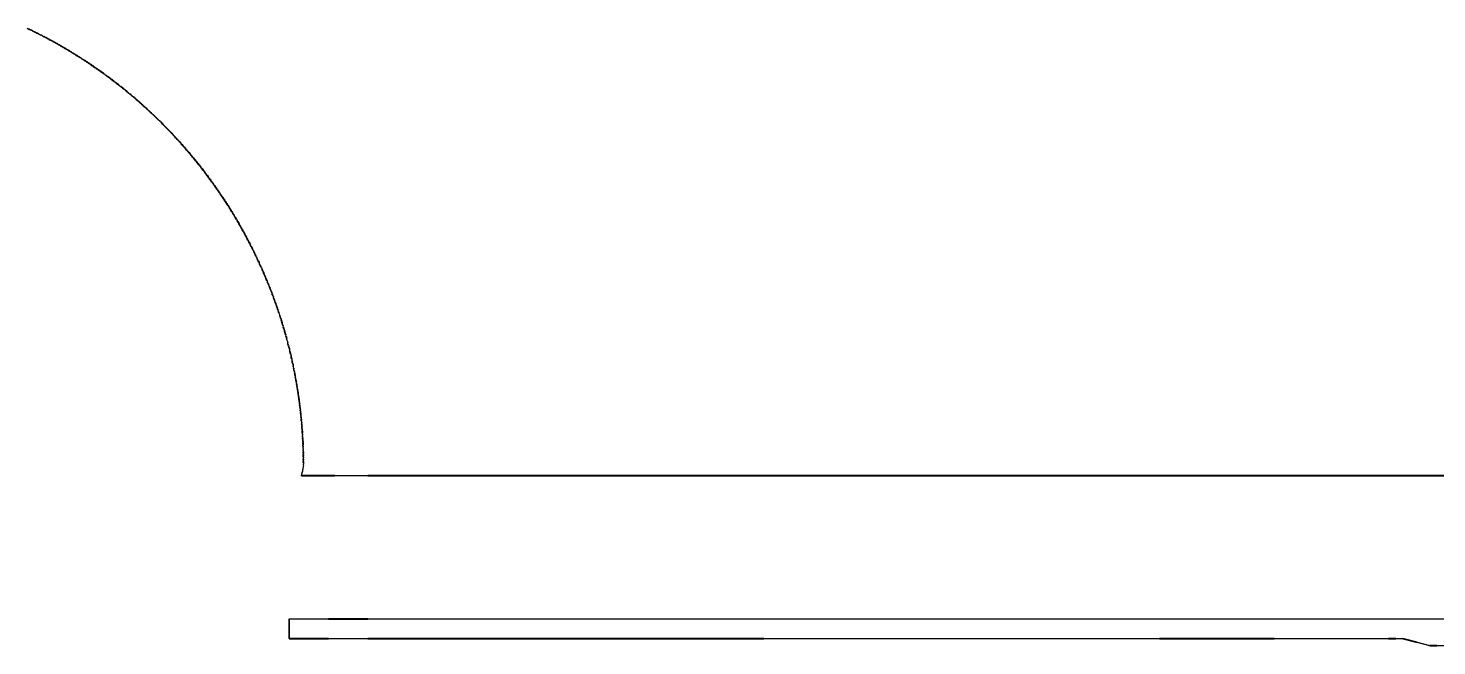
# Model space of a CAD drawing. Header units: metres. Extents: x 2 to 41.4, y 0.9 to 39.
# Drawn here: x 20.169 to 25.089, y 22.448 to 24.606 of the extents above; entities that cross this region are included whole.
import ezdxf

# ---------------------------------------------------------------- set-up
doc = ezdxf.new("R2010")
doc.units = ezdxf.units.M
doc.layers.add('BSA_MATERIAL_SECTION', color=7, linetype='Continuous')

msp = doc.modelspace()

# ---------------------------------------------------------------- linework, layer by layer
at = {"layer": 'BSA_MATERIAL_SECTION'}
for p, q in [((20.1654, 24.6059), (20.1691, 24.6041)), ((20.1687, 24.6034), (20.1724, 24.6016)), ((20.1728, 24.6023), (20.1691, 24.6041)), ((20.1728, 24.6023), (20.1765, 24.6006)), ((20.1724, 24.6016), (20.1761, 24.5998)), ((20.1798, 24.5981), (20.1761, 24.5998)), ((20.1802, 24.5988), (20.1765, 24.6006)), ((20.1835, 24.5963), (20.1798, 24.5981)), ((20.1839, 24.597), (20.1802, 24.5988)), ((20.1835, 24.5963), (20.1872, 24.5945)), ((20.1839, 24.597), (20.1875, 24.5952)), ((20.1909, 24.5926), (20.1872, 24.5945)), ((20.1875, 24.5952), (20.1912, 24.5933)), ((20.1909, 24.5926), (20.1946, 24.5908)), ((20.1949, 24.5915), (20.1912, 24.5933)), ((20.1982, 24.589), (20.1946, 24.5908)), ((20.1949, 24.5915), (20.1986, 24.5897)), ((20.1982, 24.589), (20.2019, 24.5871)), ((20.2022, 24.5878), (20.1986, 24.5897)), ((20.2055, 24.5853), (20.2019, 24.5871)), ((20.2059, 24.586), (20.2022, 24.5878)), ((20.2055, 24.5853), (20.2092, 24.5834)), ((20.2059, 24.586), (20.2096, 24.5841)), ((20.2092, 24.5834), (20.2129, 24.5815)), ((20.2096, 24.5841), (20.2132, 24.5823)), ((20.2165, 24.5797), (20.2129, 24.5815)), ((20.2169, 24.5804), (20.2132, 24.5823)), ((20.2202, 24.5778), (20.2165, 24.5797)), ((20.2205, 24.5785), (20.2169, 24.5804)), ((20.2202, 24.5778), (20.2238, 24.5759)), ((20.2205, 24.5785), (20.2242, 24.5766)), ((20.2274, 24.574), (20.2238, 24.5759)), ((20.2278, 24.5747), (20.2242, 24.5766)), ((20.2274, 24.574), (20.2311, 24.5721)), ((20.2278, 24.5747), (20.2314, 24.5728)), ((20.2347, 24.5701), (20.2311, 24.5721)), ((20.2351, 24.5709), (20.2314, 24.5728)), ((20.2347, 24.5701), (20.2383, 24.5682)), ((20.2351, 24.5709), (20.2387, 24.5689)), ((20.2419, 24.5663), (20.2383, 24.5682)), ((20.2423, 24.567), (20.2387, 24.5689)), ((20.2419, 24.5663), (20.2455, 24.5643)), ((20.2423, 24.567), (20.2459, 24.565)), ((20.2455, 24.5643), (20.2491, 24.5624)), ((20.2495, 24.5631), (20.2459, 24.565)), ((20.2527, 24.5604), (20.2491, 24.5624)), ((20.2495, 24.5631), (20.2531, 24.5611)), ((20.2563, 24.5584), (20.2527, 24.5604)), ((20.2567, 24.5591), (20.2531, 24.5611)), ((20.2563, 24.5584), (20.2599, 24.5565)), ((20.2567, 24.5591), (20.2603, 24.5572)), ((20.2635, 24.5545), (20.2599, 24.5565)), ((20.2639, 24.5552), (20.2603, 24.5572)), ((20.2635, 24.5545), (20.2671, 24.5525)), ((20.2639, 24.5552), (20.2675, 24.5532)), ((20.2711, 24.5511), (20.2675, 24.5532)), ((20.2707, 24.5504), (20.2671, 24.5525)), ((20.2707, 24.5504), (20.2742, 24.5484)), ((20.2711, 24.5511), (20.2746, 24.5491)), ((20.2742, 24.5484), (20.2778, 24.5464)), ((20.2782, 24.5471), (20.2746, 24.5491)), ((20.2814, 24.5444), (20.2778, 24.5464)), ((20.2782, 24.5471), (20.2818, 24.5451)), ((20.2814, 24.5444), (20.2849, 24.5423)), ((20.2853, 24.543), (20.2818, 24.5451)), ((20.2885, 24.5403), (20.2849, 24.5423)), ((20.2853, 24.543), (20.2889, 24.541)), ((20.2885, 24.5403), (20.292, 24.5382)), ((20.2924, 24.5389), (20.2889, 24.541)), ((20.2956, 24.5361), (20.292, 24.5382)), ((20.2924, 24.5389), (20.296, 24.5368)), ((20.2956, 24.5361), (20.2991, 24.5341)), ((20.2995, 24.5347), (20.296, 24.5368)), ((20.3026, 24.532), (20.2991, 24.5341)), ((20.2995, 24.5347), (20.3031, 24.5327)), ((20.3026, 24.532), (20.3062, 24.5299)), ((20.3066, 24.5306), (20.3031, 24.5327)), ((20.3097, 24.5278), (20.3062, 24.5299)), ((20.3066, 24.5306), (20.3101, 24.5285)), ((20.3097, 24.5278), (20.3132, 24.5257)), ((20.3136, 24.5263), (20.3101, 24.5285)), ((20.3167, 24.5235), (20.3132, 24.5257)), ((20.3136, 24.5263), (20.3171, 24.5242)), ((20.3202, 24.5214), (20.3167, 24.5235)), ((20.3206, 24.5221), (20.3171, 24.5242)), ((20.3202, 24.5214), (20.3237, 24.5193)), ((20.3206, 24.5221), (20.3242, 24.5199)), ((20.3237, 24.5193), (20.3272, 24.5171)), ((20.3276, 24.5178), (20.3242, 24.5199)), ((20.3307, 24.515), (20.3272, 24.5171)), ((20.3276, 24.5178), (20.3311, 24.5156)), ((20.3342, 24.5128), (20.3307, 24.515)), ((20.3346, 24.5135), (20.3311, 24.5156)), ((20.3342, 24.5128), (20.3377, 24.5106)), ((20.3346, 24.5135), (20.3381, 24.5113)), ((20.3377, 24.5106), (20.3412, 24.5084)), ((20.3416, 24.5091), (20.3381, 24.5113)), ((20.3446, 24.5063), (20.3412, 24.5084)), ((20.3416, 24.5091), (20.3451, 24.5069)), ((20.3446, 24.5063), (20.3481, 24.5041)), ((20.3485, 24.5047), (20.3451, 24.5069)), ((20.3516, 24.5019), (20.3481, 24.5041)), ((20.3485, 24.5047), (20.352, 24.5025)), ((20.355, 24.4996), (20.3516, 24.5019)), ((20.3554, 24.5003), (20.352, 24.5025)), ((20.355, 24.4996), (20.3585, 24.4974)), ((20.3554, 24.5003), (20.3589, 24.4981)), ((20.3585, 24.4974), (20.3619, 24.4952)), ((20.3623, 24.4958), (20.3589, 24.4981)), ((20.3653, 24.4929), (20.3619, 24.4952)), ((20.3623, 24.4958), (20.3658, 24.4936)), ((20.3653, 24.4929), (20.3688, 24.4907)), ((20.3692, 24.4914), (20.3658, 24.4936)), ((20.3722, 24.4884), (20.3688, 24.4907)), ((20.3692, 24.4914), (20.3726, 24.4891)), ((20.3722, 24.4884), (20.3756, 24.4862)), ((20.3761, 24.4868), (20.3726, 24.4891)), ((20.379, 24.4839), (20.3756, 24.4862)), ((20.3761, 24.4868), (20.3795, 24.4846)), ((20.379, 24.4839), (20.3824, 24.4816)), ((20.3829, 24.4823), (20.3795, 24.4846)), ((20.3859, 24.4793), (20.3824, 24.4816)), ((20.3829, 24.4823), (20.3863, 24.48)), ((20.3893, 24.477), (20.3859, 24.4793)), ((20.3897, 24.4777), (20.3863, 24.48)), ((20.3893, 24.477), (20.3926, 24.4747)), ((20.3897, 24.4777), (20.3931, 24.4754)), ((20.396, 24.4724), (20.3926, 24.4747)), ((20.3965, 24.4731), (20.3931, 24.4754)), ((20.396, 24.4724), (20.3994, 24.4701)), ((20.3965, 24.4731), (20.3999, 24.4707)), ((20.3994, 24.4701), (20.4028, 24.4677)), ((20.4032, 24.4684), (20.3999, 24.4707)), ((20.4062, 24.4654), (20.4028, 24.4677)), ((20.4032, 24.4684), (20.4066, 24.4661)), ((20.4062, 24.4654), (20.4095, 24.4631)), ((20.41, 24.4637), (20.4066, 24.4661)), ((20.4129, 24.4607), (20.4095, 24.4631)), ((20.41, 24.4637), (20.4134, 24.4614)), ((20.4129, 24.4607), (20.4162, 24.4583)), ((20.4167, 24.459), (20.4134, 24.4614)), ((20.4196, 24.456), (20.4162, 24.4583)), ((20.4167, 24.459), (20.4201, 24.4566)), ((20.4229, 24.4536), (20.4196, 24.456)), ((20.4234, 24.4542), (20.4201, 24.4566)), ((20.4229, 24.4536), (20.4263, 24.4512)), ((20.4234, 24.4542), (20.4267, 24.4519)), ((20.4296, 24.4488), (20.4263, 24.4512)), ((20.4301, 24.4495), (20.4267, 24.4519)), ((20.4296, 24.4488), (20.4329, 24.4464)), ((20.4301, 24.4495), (20.4334, 24.4471)), ((20.4362, 24.444), (20.4329, 24.4464)), ((20.4367, 24.4446), (20.4334, 24.4471)), ((20.4362, 24.444), (20.4396, 24.4416)), ((20.4367, 24.4446), (20.44, 24.4422)), ((20.4429, 24.4391), (20.4396, 24.4416)), ((20.4433, 24.4398), (20.44, 24.4422)), ((20.4429, 24.4391), (20.4462, 24.4367)), ((20.4433, 24.4398), (20.4466, 24.4373)), ((20.4462, 24.4367), (20.4495, 24.4343)), ((20.4499, 24.4349), (20.4466, 24.4373)), ((20.4528, 24.4318), (20.4495, 24.4343)), ((20.4499, 24.4349), (20.4532, 24.4324)), ((20.456, 24.4293), (20.4528, 24.4318)), ((20.4565, 24.43), (20.4532, 24.4324)), ((20.456, 24.4293), (20.4593, 24.4269)), ((20.4565, 24.43), (20.4598, 24.4275)), ((20.4626, 24.4244), (20.4593, 24.4269)), ((20.4631, 24.425), (20.4598, 24.4275)), ((20.4626, 24.4244), (20.4659, 24.4219)), ((20.4631, 24.425), (20.4663, 24.4226)), ((20.4691, 24.4194), (20.4659, 24.4219)), ((20.4696, 24.4201), (20.4663, 24.4226)), ((20.4691, 24.4194), (20.4724, 24.4169)), ((20.4696, 24.4201), (20.4729, 24.4176)), ((20.4724, 24.4169), (20.4756, 24.4144)), ((20.4761, 24.415), (20.4729, 24.4176)), ((20.4789, 24.4119), (20.4756, 24.4144)), ((20.4761, 24.415), (20.4793, 24.4125)), ((20.4789, 24.4119), (20.4821, 24.4094)), ((20.4826, 24.41), (20.4793, 24.4125)), ((20.4853, 24.4068), (20.4821, 24.4094)), ((20.4826, 24.41), (20.4858, 24.4075)), ((20.4853, 24.4068), (20.4885, 24.4043)), ((20.489, 24.4049), (20.4858, 24.4075)), ((20.4918, 24.4018), (20.4885, 24.4043)), ((20.489, 24.4049), (20.4923, 24.4024)), ((20.4918, 24.4018), (20.495, 24.3992)), ((20.4955, 24.3998), (20.4923, 24.4024)), ((20.4982, 24.3966), (20.495, 24.3992)), ((20.4955, 24.3998), (20.4987, 24.3973)), ((20.4982, 24.3966), (20.5014, 24.3941)), ((20.5019, 24.3947), (20.4987, 24.3973)), ((20.5046, 24.3915), (20.5014, 24.3941)), ((20.5019, 24.3947), (20.5051, 24.3921)), ((20.5077, 24.3889), (20.5046, 24.3915)), ((20.5082, 24.3895), (20.5051, 24.3921)), ((20.5077, 24.3889), (20.5109, 24.3863)), ((20.5082, 24.3895), (20.5114, 24.3869)), ((20.5109, 24.3863), (20.5141, 24.3837)), ((20.5146, 24.3843), (20.5114, 24.3869)), ((20.5173, 24.3811), (20.5141, 24.3837)), ((20.5146, 24.3843), (20.5178, 24.3817)), ((20.5173, 24.3811), (20.5204, 24.3785)), ((20.5209, 24.3791), (20.5178, 24.3817)), ((20.5236, 24.3758), (20.5204, 24.3785)), ((20.5209, 24.3791), (20.5241, 24.3765)), ((20.5236, 24.3758), (20.5267, 24.3732)), ((20.5272, 24.3738), (20.5241, 24.3765)), ((20.5299, 24.3706), (20.5267, 24.3732)), ((20.5272, 24.3738), (20.5304, 24.3712)), ((20.5299, 24.3706), (20.533, 24.3679)), ((20.5335, 24.3685), (20.5304, 24.3712)), ((20.5361, 24.3653), (20.533, 24.3679)), ((20.5335, 24.3685), (20.5366, 24.3659)), ((20.5361, 24.3653), (20.5392, 24.3626)), ((20.5398, 24.3632), (20.5366, 24.3659)), ((20.5424, 24.3599), (20.5392, 24.3626)), ((20.5398, 24.3632), (20.5429, 24.3605)), ((20.5424, 24.3599), (20.5455, 24.3573)), ((20.546, 24.3579), (20.5429, 24.3605)), ((20.5486, 24.3546), (20.5455, 24.3573)), ((20.546, 24.3579), (20.5491, 24.3552)), ((20.5486, 24.3546), (20.5517, 24.3519)), ((20.5522, 24.3525), (20.5491, 24.3552)), ((20.5548, 24.3492), (20.5517, 24.3519)), ((20.5522, 24.3525), (20.5553, 24.3498)), ((20.5548, 24.3492), (20.5578, 24.3465)), ((20.5553, 24.3498), (20.5584, 24.3471)), ((20.5609, 24.3438), (20.5578, 24.3465)), ((20.5614, 24.3444), (20.5584, 24.3471)), ((20.5609, 24.3438), (20.564, 24.341)), ((20.5645, 24.3416), (20.5614, 24.3444)), ((20.567, 24.3383), (20.564, 24.341)), ((20.5645, 24.3416), (20.5676, 24.3389)), ((20.567, 24.3383), (20.5701, 24.3356)), ((20.5706, 24.3362), (20.5676, 24.3389)), ((20.5732, 24.3328), (20.5701, 24.3356)), ((20.5706, 24.3362), (20.5737, 24.3334)), ((20.5732, 24.3328), (20.5762, 24.3301)), ((20.5767, 24.3306), (20.5737, 24.3334)), ((20.5792, 24.3273), (20.5762, 24.3301)), ((20.5767, 24.3306), (20.5798, 24.3279)), ((20.5792, 24.3273), (20.5823, 24.3245)), ((20.5798, 24.3279), (20.5828, 24.3251)), ((20.5853, 24.3218), (20.5823, 24.3245)), ((20.5858, 24.3223), (20.5828, 24.3251)), ((20.5853, 24.3218), (20.5883, 24.319)), ((20.5858, 24.3223), (20.5888, 24.3196)), ((20.5913, 24.3162), (20.5883, 24.319)), ((20.5918, 24.3168), (20.5888, 24.3196)), ((20.5913, 24.3162), (20.5943, 24.3134)), ((20.5948, 24.314), (20.5918, 24.3168)), ((20.5973, 24.3106), (20.5943, 24.3134)), ((20.5948, 24.314), (20.5978, 24.3112)), ((20.5973, 24.3106), (20.6003, 24.3078)), ((20.6008, 24.3083), (20.5978, 24.3112)), ((20.6033, 24.305), (20.6003, 24.3078)), ((20.6008, 24.3083), (20.6038, 24.3055)), ((20.6033, 24.305), (20.6062, 24.3021)), ((20.6038, 24.3055), (20.6068, 24.3027)), ((20.6092, 24.2993), (20.6062, 24.3021)), ((20.6098, 24.2999), (20.6068, 24.3027)), ((20.6092, 24.2993), (20.6122, 24.2964)), ((20.6127, 24.297), (20.6098, 24.2999)), ((20.6151, 24.2936), (20.6122, 24.2964)), ((20.6127, 24.297), (20.6157, 24.2942)), ((20.6151, 24.2936), (20.6181, 24.2907)), ((20.6186, 24.2913), (20.6157, 24.2942)), ((20.621, 24.2879), (20.6181, 24.2907)), ((20.6186, 24.2913), (20.6216, 24.2885)), ((20.621, 24.2879), (20.6239, 24.285)), ((20.6245, 24.2856), (20.6216, 24.2885)), ((20.6269, 24.2821), (20.6239, 24.285)), ((20.6245, 24.2856), (20.6274, 24.2827)), ((20.6269, 24.2821), (20.6298, 24.2793)), ((20.6304, 24.2798), (20.6274, 24.2827)), ((20.6327, 24.2764), (20.6298, 24.2793)), ((20.6304, 24.2798), (20.6333, 24.2769)), ((20.6327, 24.2764), (20.6356, 24.2735)), ((20.6362, 24.274), (20.6333, 24.2769)), ((20.6385, 24.2706), (20.6356, 24.2735)), ((20.6362, 24.274), (20.6391, 24.2711)), ((20.6385, 24.2706), (20.6414, 24.2676)), ((20.642, 24.2682), (20.6391, 24.2711)), ((20.6443, 24.2647), (20.6414, 24.2676)), ((20.642, 24.2682), (20.6449, 24.2653)), ((20.6443, 24.2647), (20.6472, 24.2618)), ((20.6477, 24.2624), (20.6449, 24.2653)), ((20.65, 24.2589), (20.6472, 24.2618)), ((20.6477, 24.2624), (20.6506, 24.2594)), ((20.65, 24.2589), (20.6529, 24.2559)), ((20.6506, 24.2594), (20.6535, 24.2565)), ((20.6557, 24.253), (20.6529, 24.2559)), ((20.6563, 24.2535), (20.6535, 24.2565)), ((20.6557, 24.253), (20.6586, 24.25)), ((20.6592, 24.2506), (20.6563, 24.2535)), ((20.6614, 24.2471), (20.6586, 24.25)), ((20.6592, 24.2506), (20.662, 24.2476)), ((20.6614, 24.2471), (20.6643, 24.2441)), ((20.6648, 24.2446), (20.662, 24.2476)), ((20.6671, 24.2411), (20.6643, 24.2441)), ((20.6648, 24.2446), (20.6677, 24.2417)), ((20.6671, 24.2411), (20.6699, 24.2381)), ((20.6705, 24.2387), (20.6677, 24.2417)), ((20.6727, 24.2352), (20.6699, 24.2381)), ((20.6705, 24.2387), (20.6733, 24.2357)), ((20.6727, 24.2352), (20.6755, 24.2322)), ((20.6761, 24.2327), (20.6733, 24.2357)), ((20.6783, 24.2292), (20.6755, 24.2322)), ((20.6761, 24.2327), (20.6789, 24.2297)), ((20.6783, 24.2292), (20.6811, 24.2261)), ((20.6789, 24.2297), (20.6817, 24.2267)), ((20.6839, 24.2231), (20.6811, 24.2261)), ((20.6845, 24.2237), (20.6817, 24.2267)), ((20.6839, 24.2231), (20.6867, 24.2201)), ((20.6873, 24.2206), (20.6845, 24.2237)), ((20.6894, 24.2171), (20.6867, 24.2201)), ((20.6873, 24.2206), (20.69, 24.2176)), ((20.6894, 24.2171), (20.6922, 24.214)), ((20.6928, 24.2146), (20.69, 24.2176)), ((20.695, 24.211), (20.6922, 24.214)), ((20.6928, 24.2146), (20.6956, 24.2115)), ((20.695, 24.211), (20.6977, 24.208)), ((20.6983, 24.2085), (20.6956, 24.2115)), ((20.6983, 24.2085), (20.701, 24.2054)), ((20.7004, 24.2049), (20.6977, 24.208)), ((20.7004, 24.2049), (20.7032, 24.2018)), ((20.7038, 24.2024), (20.701, 24.2054)), ((20.7059, 24.1988), (20.7032, 24.2018)), ((20.7038, 24.2024), (20.7065, 24.1993)), ((20.7059, 24.1988), (20.7086, 24.1957)), ((20.7065, 24.1993), (20.7092, 24.1962)), ((20.7113, 24.1926), (20.7086, 24.1957)), ((20.7119, 24.1931), (20.7092, 24.1962)), ((20.7113, 24.1926), (20.714, 24.1895)), ((20.7146, 24.19), (20.7119, 24.1931)), ((20.7167, 24.1864), (20.714, 24.1895)), ((20.7146, 24.19), (20.7173, 24.187)), ((20.7167, 24.1864), (20.7194, 24.1833)), ((20.72, 24.1838), (20.7173, 24.187)), ((20.7221, 24.1802), (20.7194, 24.1833)), ((20.72, 24.1838), (20.7227, 24.1807)), ((20.7221, 24.1802), (20.7247, 24.1771)), ((20.7254, 24.1776), (20.7227, 24.1807)), ((20.7274, 24.174), (20.7247, 24.1771)), ((20.7254, 24.1776), (20.728, 24.1745)), ((20.7274, 24.174), (20.7301, 24.1708)), ((20.7307, 24.1714), (20.728, 24.1745)), ((20.7327, 24.1677), (20.7301, 24.1708)), ((20.7307, 24.1714), (20.7333, 24.1682)), ((20.7327, 24.1677), (20.7354, 24.1646)), ((20.7333, 24.1682), (20.736, 24.1651)), ((20.738, 24.1614), (20.7354, 24.1646)), ((20.7386, 24.1619), (20.736, 24.1651)), ((20.738, 24.1614), (20.7406, 24.1583)), ((20.7386, 24.1619), (20.7412, 24.1588)), ((20.7432, 24.1551), (20.7406, 24.1583)), ((20.7439, 24.1556), (20.7412, 24.1588)), ((20.7432, 24.1551), (20.7458, 24.1519)), ((20.7465, 24.1525), (20.7439, 24.1556)), ((20.7484, 24.1488), (20.7458, 24.1519)), ((20.7465, 24.1525), (20.7491, 24.1493)), ((20.7484, 24.1488), (20.751, 24.1456)), ((20.7517, 24.1461), (20.7491, 24.1493)), ((20.7536, 24.1424), (20.751, 24.1456)), ((20.7517, 24.1461), (20.7543, 24.1429)), ((20.7536, 24.1424), (20.7562, 24.1392)), ((20.7568, 24.1397), (20.7543, 24.1429)), ((20.7588, 24.136), (20.7562, 24.1392)), ((20.7568, 24.1397), (20.7594, 24.1365)), ((20.7588, 24.136), (20.7613, 24.1328)), ((20.762, 24.1333), (20.7594, 24.1365)), ((20.7639, 24.1296), (20.7613, 24.1328)), ((20.762, 24.1333), (20.7645, 24.1301)), ((20.7639, 24.1296), (20.7664, 24.1264)), ((20.7671, 24.1269), (20.7645, 24.1301)), ((20.769, 24.1232), (20.7664, 24.1264)), ((20.7671, 24.1269), (20.7696, 24.1237)), ((20.769, 24.1232), (20.7715, 24.1199)), ((20.7696, 24.1237), (20.7721, 24.1204)), ((20.774, 24.1167), (20.7715, 24.1199)), ((20.7747, 24.1172), (20.7721, 24.1204)), ((20.774, 24.1167), (20.7766, 24.1135)), ((20.7772, 24.114), (20.7747, 24.1172)), ((20.7791, 24.1102), (20.7766, 24.1135)), ((20.7772, 24.114), (20.7797, 24.1107)), ((20.7791, 24.1102), (20.7816, 24.107)), ((20.7822, 24.1074), (20.7797, 24.1107)), ((20.7841, 24.1037), (20.7816, 24.107)), ((20.7822, 24.1074), (20.7847, 24.1042)), ((20.7841, 24.1037), (20.7865, 24.1004)), ((20.7872, 24.1009), (20.7847, 24.1042)), ((20.789, 24.0972), (20.7865, 24.1004)), ((20.7872, 24.1009), (20.7897, 24.0977)), ((20.789, 24.0972), (20.7915, 24.0939)), ((20.7921, 24.0944), (20.7897, 24.0977)), ((20.794, 24.0906), (20.7915, 24.0939)), ((20.7921, 24.0944), (20.7946, 24.0911)), ((20.794, 24.0906), (20.7964, 24.0873)), ((20.7946, 24.0911), (20.797, 24.0878)), ((20.7988, 24.084), (20.7964, 24.0873)), ((20.7995, 24.0845), (20.797, 24.0878)), ((20.7988, 24.084), (20.8013, 24.0807)), ((20.8019, 24.0812), (20.7995, 24.0845)), ((20.8037, 24.0774), (20.8013, 24.0807)), ((20.8019, 24.0812), (20.8044, 24.0779)), ((20.8037, 24.0774), (20.8061, 24.0741)), ((20.8044, 24.0779), (20.8068, 24.0746)), ((20.8085, 24.0708), (20.8061, 24.0741)), ((20.8092, 24.0713), (20.8068, 24.0746)), ((20.8085, 24.0708), (20.8109, 24.0675)), ((20.8116, 24.0679), (20.8092, 24.0713)), ((20.8133, 24.0641), (20.8109, 24.0675)), ((20.8116, 24.0679), (20.814, 24.0646)), ((20.8133, 24.0641), (20.8157, 24.0608)), ((20.814, 24.0646), (20.8164, 24.0613)), ((20.8181, 24.0574), (20.8157, 24.0608)), ((20.8188, 24.0579), (20.8164, 24.0613)), ((20.8181, 24.0574), (20.8205, 24.0541)), ((20.8211, 24.0546), (20.8188, 24.0579)), ((20.8229, 24.0507), (20.8205, 24.0541)), ((20.8211, 24.0546), (20.8235, 24.0512)), ((20.8229, 24.0507), (20.8252, 24.0474)), ((20.8259, 24.0478), (20.8235, 24.0512)), ((20.8276, 24.044), (20.8252, 24.0474)), ((20.8259, 24.0478), (20.8282, 24.0445)), ((20.8276, 24.044), (20.8299, 24.0406)), ((20.8306, 24.0411), (20.8282, 24.0445)), ((20.8322, 24.0373), (20.8299, 24.0406)), ((20.8306, 24.0411), (20.8329, 24.0377)), ((20.8322, 24.0373), (20.8345, 24.0339)), ((20.8352, 24.0343), (20.8329, 24.0377)), ((20.8369, 24.0305), (20.8345, 24.0339)), ((20.8352, 24.0343), (20.8375, 24.031)), ((20.8369, 24.0305), (20.8392, 24.0271)), ((20.8375, 24.031), (20.8398, 24.0276)), ((20.8415, 24.0237), (20.8392, 24.0271)), ((20.8421, 24.0242), (20.8398, 24.0276)), ((20.8415, 24.0237), (20.8438, 24.0203)), ((20.8444, 24.0207), (20.8421, 24.0242)), ((20.846, 24.0169), (20.8438, 24.0203)), ((20.8444, 24.0207), (20.8467, 24.0173)), ((20.846, 24.0169), (20.8483, 24.0135)), ((20.849, 24.0139), (20.8467, 24.0173)), ((20.8506, 24.0101), (20.8483, 24.0135)), ((20.849, 24.0139), (20.8512, 24.0105)), ((20.8506, 24.0101), (20.8528, 24.0066)), ((20.8535, 24.0071), (20.8512, 24.0105)), ((20.8551, 24.0032), (20.8528, 24.0066)), ((20.8535, 24.0071), (20.8558, 24.0036)), ((20.8573, 23.9998), (20.8551, 24.0032)), ((20.858, 24.0002), (20.8558, 24.0036)), ((20.8573, 23.9998), (20.8596, 23.9963)), ((20.858, 24.0002), (20.8602, 23.9968)), ((20.8596, 23.9963), (20.8618, 23.9929)), ((20.8625, 23.9933), (20.8602, 23.9968)), ((20.864, 23.9894), (20.8618, 23.9929)), ((20.8625, 23.9933), (20.8647, 23.9898)), ((20.8662, 23.986), (20.864, 23.9894)), ((20.8669, 23.9864), (20.8647, 23.9898)), ((20.8662, 23.986), (20.8684, 23.9825)), ((20.8669, 23.9864), (20.8691, 23.9829)), ((20.8684, 23.9825), (20.8706, 23.979)), ((20.8713, 23.9794), (20.8691, 23.9829)), ((20.8728, 23.9755), (20.8706, 23.979)), ((20.8713, 23.9794), (20.8735, 23.976)), ((20.8728, 23.9755), (20.8749, 23.9721)), ((20.8756, 23.9725), (20.8735, 23.976)), ((20.8771, 23.9686), (20.8749, 23.9721)), ((20.8756, 23.9725), (20.8778, 23.969)), ((20.8793, 23.9651), (20.8771, 23.9686)), ((20.8799, 23.9655), (20.8778, 23.969)), ((20.8793, 23.9651), (20.8814, 23.9616)), ((20.8799, 23.9655), (20.8821, 23.962)), ((20.8814, 23.9616), (20.8835, 23.9581)), ((20.8842, 23.9585), (20.8821, 23.962)), ((20.8857, 23.9546), (20.8835, 23.9581)), ((20.8842, 23.9585), (20.8864, 23.955)), ((20.8857, 23.9546), (20.8878, 23.9511)), ((20.8864, 23.955), (20.8885, 23.9515)), ((20.8899, 23.9476), (20.8878, 23.9511)), ((20.8906, 23.948), (20.8885, 23.9515)), ((20.8899, 23.9476), (20.892, 23.944)), ((20.8927, 23.9444), (20.8906, 23.948)), ((20.8941, 23.9405), (20.892, 23.944)), ((20.8927, 23.9444), (20.8948, 23.9409)), ((20.8962, 23.937), (20.8941, 23.9405)), ((20.8969, 23.9374), (20.8948, 23.9409)), ((20.8962, 23.937), (20.8983, 23.9334)), ((20.8969, 23.9374), (20.899, 23.9338)), ((20.9004, 23.9299), (20.8983, 23.9334)), ((20.901, 23.9303), (20.899, 23.9338)), ((20.9004, 23.9299), (20.9024, 23.9263)), ((20.901, 23.9303), (20.9031, 23.9267)), ((20.9024, 23.9263), (20.9045, 23.9228)), ((20.9031, 23.9267), (20.9052, 23.9232)), ((20.9065, 23.9192), (20.9045, 23.9228)), ((20.9072, 23.9196), (20.9052, 23.9232)), ((20.9085, 23.9157), (20.9065, 23.9192)), ((20.9092, 23.9161), (20.9072, 23.9196)), ((20.9085, 23.9157), (20.9106, 23.9121)), ((20.9092, 23.9161), (20.9113, 23.9125)), ((20.9106, 23.9121), (20.9126, 23.9085)), ((20.9133, 23.9089), (20.9113, 23.9125)), ((20.9146, 23.9049), (20.9126, 23.9085)), ((20.9133, 23.9089), (20.9153, 23.9053)), ((20.9146, 23.9049), (20.9166, 23.9014)), ((20.9173, 23.9018), (20.9153, 23.9053)), ((20.9186, 23.8978), (20.9166, 23.9014)), ((20.9173, 23.9018), (20.9193, 23.8982)), ((20.9206, 23.8942), (20.9186, 23.8978)), ((20.9213, 23.8946), (20.9193, 23.8982)), ((20.9206, 23.8942), (20.9226, 23.8906)), ((20.9213, 23.8946), (20.9233, 23.891)), ((20.9226, 23.8906), (20.9245, 23.887)), ((20.9233, 23.891), (20.9252, 23.8874)), ((20.9265, 23.8834), (20.9245, 23.887)), ((20.9272, 23.8838), (20.9252, 23.8874)), ((20.9284, 23.8798), (20.9265, 23.8834)), ((20.9291, 23.8801), (20.9272, 23.8838)), ((20.9284, 23.8798), (20.9304, 23.8762)), ((20.9291, 23.8801), (20.9311, 23.8765)), ((20.9304, 23.8762), (20.9323, 23.8725)), ((20.933, 23.8729), (20.9311, 23.8765)), ((20.9342, 23.8689), (20.9323, 23.8725)), ((20.933, 23.8729), (20.9349, 23.8693)), ((20.9361, 23.8653), (20.9342, 23.8689)), ((20.9368, 23.8657), (20.9349, 23.8693)), ((20.9361, 23.8653), (20.938, 23.8616)), ((20.9368, 23.8657), (20.9387, 23.862)), ((20.938, 23.8616), (20.9399, 23.858)), ((20.9406, 23.8584), (20.9387, 23.862)), ((20.9418, 23.8544), (20.9399, 23.858)), ((20.9406, 23.8584), (20.9425, 23.8547)), ((20.9418, 23.8544), (20.9437, 23.8507)), ((20.9425, 23.8547), (20.9444, 23.8511)), ((20.9456, 23.8471), (20.9437, 23.8507)), ((20.9463, 23.8474), (20.9444, 23.8511)), ((20.9474, 23.8434), (20.9456, 23.8471)), ((20.9481, 23.8438), (20.9463, 23.8474)), ((20.9474, 23.8434), (20.9493, 23.8397)), ((20.9481, 23.8438), (20.95, 23.8401)), ((20.9493, 23.8397), (20.9511, 23.8361)), ((20.95, 23.8401), (20.9518, 23.8364)), ((20.953, 23.8324), (20.9511, 23.8361)), ((20.9537, 23.8328), (20.9518, 23.8364)), ((20.9548, 23.8287), (20.953, 23.8324)), ((20.9555, 23.8291), (20.9537, 23.8328)), ((20.9548, 23.8287), (20.9566, 23.8251)), ((20.9555, 23.8291), (20.9573, 23.8254)), ((20.9584, 23.8214), (20.9566, 23.8251)), ((20.9591, 23.8217), (20.9573, 23.8254)), ((20.9584, 23.8214), (20.9602, 23.8177)), ((20.9591, 23.8217), (20.9609, 23.818)), ((20.9602, 23.8177), (20.962, 23.814)), ((20.9627, 23.8143), (20.9609, 23.818)), ((20.9638, 23.8103), (20.962, 23.814)), ((20.9627, 23.8143), (20.9645, 23.8106)), ((20.9655, 23.8066), (20.9638, 23.8103)), ((20.9663, 23.8069), (20.9645, 23.8106)), ((20.9655, 23.8066), (20.9673, 23.8029)), ((20.9663, 23.8069), (20.968, 23.8032)), ((20.9673, 23.8029), (20.969, 23.7992)), ((20.968, 23.8032), (20.9698, 23.7995)), ((20.9708, 23.7955), (20.969, 23.7992)), ((20.9715, 23.7958), (20.9698, 23.7995)), ((20.9708, 23.7955), (20.9725, 23.7917)), ((20.9733, 23.7921), (20.9715, 23.7958)), ((20.9743, 23.788), (20.9725, 23.7917)), ((20.9733, 23.7921), (20.975, 23.7884)), ((20.9743, 23.788), (20.976, 23.7843)), ((20.975, 23.7884), (20.9767, 23.7846)), ((20.9777, 23.7806), (20.976, 23.7843)), ((20.9784, 23.7809), (20.9767, 23.7846)), ((20.9777, 23.7806), (20.9794, 23.7768)), ((20.9801, 23.7771), (20.9784, 23.7809)), ((20.9811, 23.7731), (20.9794, 23.7768)), ((20.9801, 23.7771), (20.9818, 23.7734)), ((20.9827, 23.7693), (20.9811, 23.7731)), ((20.9835, 23.7697), (20.9818, 23.7734)), ((20.9827, 23.7693), (20.9844, 23.7656)), ((20.9835, 23.7697), (20.9852, 23.7659)), ((20.9844, 23.7656), (20.9861, 23.7618)), ((20.9852, 23.7659), (20.9868, 23.7622)), ((20.9877, 23.7581), (20.9861, 23.7618)), ((20.9885, 23.7584), (20.9868, 23.7622)), ((20.9877, 23.7581), (20.9894, 23.7543)), ((20.9901, 23.7546), (20.9885, 23.7584)), ((20.991, 23.7506), (20.9894, 23.7543)), ((20.9901, 23.7546), (20.9917, 23.7509)), ((20.9926, 23.7468), (20.991, 23.7506)), ((20.9917, 23.7509), (20.9934, 23.7471)), ((20.9926, 23.7468), (20.9943, 23.743)), ((20.995, 23.7433), (20.9934, 23.7471)), ((20.9943, 23.743), (20.9959, 23.7392)), ((20.9966, 23.7396), (20.995, 23.7433)), ((20.9975, 23.7355), (20.9959, 23.7392)), ((20.9966, 23.7396), (20.9982, 23.7358)), ((20.9975, 23.7355), (20.999, 23.7317)), ((20.9998, 23.732), (20.9982, 23.7358)), ((21.0006, 23.7279), (20.999, 23.7317)), ((20.9998, 23.732), (21.0014, 23.7282)), ((21.0022, 23.7241), (21.0006, 23.7279)), ((21.0029, 23.7244), (21.0014, 23.7282)), ((21.0022, 23.7241), (21.0038, 23.7203)), ((21.0029, 23.7244), (21.0045, 23.7206)), ((21.0053, 23.7165), (21.0038, 23.7203)), ((21.006, 23.7168), (21.0045, 23.7206)), ((21.0053, 23.7165), (21.0069, 23.7127)), ((21.006, 23.7168), (21.0076, 23.713)), ((21.0084, 23.7089), (21.0069, 23.7127)), ((21.0076, 23.713), (21.0091, 23.7092)), ((21.0084, 23.7089), (21.0099, 23.7051)), ((21.0107, 23.7054), (21.0091, 23.7092)), ((21.0099, 23.7051), (21.0114, 23.7013)), ((21.0122, 23.7016), (21.0107, 23.7054)), ((21.0129, 23.6975), (21.0114, 23.7013)), ((21.0122, 23.7016), (21.0137, 23.6978)), ((21.0129, 23.6975), (21.0144, 23.6936)), ((21.0152, 23.6939), (21.0137, 23.6978)), ((21.0159, 23.6898), (21.0144, 23.6936)), ((21.0152, 23.6939), (21.0167, 23.6901)), ((21.0174, 23.686), (21.0159, 23.6898)), ((21.0181, 23.6863), (21.0167, 23.6901)), ((21.0174, 23.686), (21.0189, 23.6822)), ((21.0181, 23.6863), (21.0196, 23.6824)), ((21.0189, 23.6822), (21.0203, 23.6783)), ((21.0211, 23.6786), (21.0196, 23.6824)), ((21.0218, 23.6745), (21.0203, 23.6783)), ((21.0211, 23.6786), (21.0225, 23.6748)), ((21.0232, 23.6706), (21.0218, 23.6745)), ((21.024, 23.6709), (21.0225, 23.6748)), ((21.0232, 23.6706), (21.0246, 23.6668)), ((21.024, 23.6709), (21.0254, 23.6671)), ((21.0268, 23.6632), (21.0254, 23.6671)), ((21.0246, 23.6668), (21.0261, 23.6629)), ((21.0275, 23.6591), (21.0261, 23.6629)), ((21.0268, 23.6632), (21.0282, 23.6594)), ((21.0275, 23.6591), (21.0289, 23.6552)), ((21.0282, 23.6594), (21.0296, 23.6555)), ((21.0303, 23.6514), (21.0289, 23.6552)), ((21.031, 23.6517), (21.0296, 23.6555)), ((21.0303, 23.6514), (21.0317, 23.6475)), ((21.0324, 23.6478), (21.031, 23.6517)), ((21.033, 23.6437), (21.0317, 23.6475)), ((21.0324, 23.6478), (21.0338, 23.6439)), ((21.0344, 23.6398), (21.033, 23.6437)), ((21.0338, 23.6439), (21.0351, 23.64)), ((21.0344, 23.6398), (21.0358, 23.6359)), ((21.0365, 23.6362), (21.0351, 23.64)), ((21.0358, 23.6359), (21.0371, 23.632)), ((21.0378, 23.6323), (21.0365, 23.6362)), ((21.0384, 23.6282), (21.0371, 23.632)), ((21.0378, 23.6323), (21.0392, 23.6284)), ((21.0384, 23.6282), (21.0398, 23.6243)), ((21.0405, 23.6245), (21.0392, 23.6284)), ((21.0411, 23.6204), (21.0398, 23.6243)), ((21.0405, 23.6245), (21.0418, 23.6206)), ((21.0411, 23.6204), (21.0424, 23.6165)), ((21.0431, 23.6167), (21.0418, 23.6206)), ((21.0437, 23.6126), (21.0424, 23.6165)), ((21.0431, 23.6167), (21.0444, 23.6129)), ((21.045, 23.6087), (21.0437, 23.6126)), ((21.0457, 23.609), (21.0444, 23.6129)), ((21.045, 23.6087), (21.0463, 23.6048)), ((21.0457, 23.609), (21.047, 23.6051)), ((21.0463, 23.6048), (21.0475, 23.6009)), ((21.047, 23.6051), (21.0483, 23.6012)), ((21.0488, 23.597), (21.0475, 23.6009)), ((21.0496, 23.5972), (21.0483, 23.6012)), ((21.05, 23.5931), (21.0488, 23.597)), ((21.0508, 23.5933), (21.0496, 23.5972)), ((21.05, 23.5931), (21.0513, 23.5892)), ((21.0508, 23.5933), (21.052, 23.5894)), ((21.0513, 23.5892), (21.0525, 23.5853)), ((21.0533, 23.5855), (21.052, 23.5894)), ((21.0537, 23.5814), (21.0525, 23.5853)), ((21.0533, 23.5855), (21.0545, 23.5816)), ((21.0537, 23.5814), (21.0549, 23.5774)), ((21.0545, 23.5816), (21.0557, 23.5777)), ((21.0562, 23.5735), (21.0549, 23.5774)), ((21.0569, 23.5737), (21.0557, 23.5777)), ((21.0573, 23.5696), (21.0562, 23.5735)), ((21.0581, 23.5698), (21.0569, 23.5737)), ((21.0573, 23.5696), (21.0585, 23.5657)), ((21.0581, 23.5698), (21.0593, 23.5659)), ((21.0585, 23.5657), (21.0597, 23.5617)), ((21.0605, 23.562), (21.0593, 23.5659)), ((21.0609, 23.5578), (21.0597, 23.5617)), ((21.0605, 23.562), (21.0616, 23.558)), ((21.062, 23.5539), (21.0609, 23.5578)), ((21.0628, 23.5541), (21.0616, 23.558)), ((21.062, 23.5539), (21.0632, 23.5499)), ((21.0628, 23.5541), (21.064, 23.5501)), ((21.0632, 23.5499), (21.0643, 23.546)), ((21.0651, 23.5462), (21.064, 23.5501)), ((21.0654, 23.542), (21.0643, 23.546)), ((21.0651, 23.5462), (21.0662, 23.5422)), ((21.0654, 23.542), (21.0666, 23.5381)), ((21.0673, 23.5383), (21.0662, 23.5422)), ((21.0677, 23.5341), (21.0666, 23.5381)), ((21.0673, 23.5383), (21.0684, 23.5343)), ((21.0677, 23.5341), (21.0688, 23.5302)), ((21.0695, 23.5304), (21.0684, 23.5343)), ((21.0699, 23.5262), (21.0688, 23.5302)), ((21.0695, 23.5304), (21.0706, 23.5264)), ((21.0699, 23.5262), (21.0709, 23.5223)), ((21.0706, 23.5264), (21.0717, 23.5225)), ((21.072, 23.5183), (21.0709, 23.5223)), ((21.0728, 23.5185), (21.0717, 23.5225)), ((21.0731, 23.5143), (21.072, 23.5183)), ((21.0738, 23.5145), (21.0728, 23.5185)), ((21.0731, 23.5143), (21.0741, 23.5104)), ((21.0738, 23.5145), (21.0749, 23.5106)), ((21.0741, 23.5104), (21.0752, 23.5064)), ((21.0749, 23.5106), (21.0759, 23.5066)), ((21.0762, 23.5024), (21.0752, 23.5064)), ((21.077, 23.5026), (21.0759, 23.5066)), ((21.0772, 23.4985), (21.0762, 23.5024)), ((21.078, 23.4987), (21.077, 23.5026)), ((21.0772, 23.4985), (21.0782, 23.4945)), ((21.078, 23.4987), (21.079, 23.4947)), ((21.0792, 23.4905), (21.0782, 23.4945)), ((21.08, 23.4907), (21.079, 23.4947)), ((21.0792, 23.4905), (21.0802, 23.4865)), ((21.08, 23.4907), (21.081, 23.4867)), ((21.0802, 23.4865), (21.0812, 23.4825)), ((21.081, 23.4867), (21.082, 23.4827)), ((21.0822, 23.4785), (21.0812, 23.4825)), ((21.083, 23.4787), (21.082, 23.4827)), ((21.0831, 23.4746), (21.0822, 23.4785)), ((21.0839, 23.4747), (21.083, 23.4787)), ((21.0831, 23.4746), (21.0841, 23.4706)), ((21.0839, 23.4747), (21.0849, 23.4708)), ((21.085, 23.4666), (21.0841, 23.4706)), ((21.0858, 23.4668), (21.0849, 23.4708)), ((21.085, 23.4666), (21.086, 23.4626)), ((21.0858, 23.4668), (21.0868, 23.4628)), ((21.086, 23.4626), (21.0869, 23.4586)), ((21.0877, 23.4588), (21.0868, 23.4628)), ((21.0878, 23.4546), (21.0869, 23.4586)), ((21.0877, 23.4588), (21.0886, 23.4548)), ((21.0887, 23.4506), (21.0878, 23.4546)), ((21.0886, 23.4548), (21.0895, 23.4508)), ((21.0887, 23.4506), (21.0896, 23.4466)), ((21.0904, 23.4468), (21.0895, 23.4508)), ((21.0896, 23.4466), (21.0905, 23.4426)), ((21.0913, 23.4427), (21.0904, 23.4468)), ((21.0914, 23.4386), (21.0905, 23.4426)), ((21.0913, 23.4427), (21.0922, 23.4387)), ((21.0922, 23.4345), (21.0914, 23.4386)), ((21.093, 23.4347), (21.0922, 23.4387)), ((21.0922, 23.4345), (21.0931, 23.4305)), ((21.093, 23.4347), (21.0939, 23.4307)), ((21.0931, 23.4305), (21.0939, 23.4265)), ((21.0939, 23.4307), (21.0947, 23.4267)), ((21.0948, 23.4225), (21.0939, 23.4265)), ((21.0956, 23.4227), (21.0947, 23.4267)), ((21.0948, 23.4225), (21.0956, 23.4185)), ((21.0964, 23.4186), (21.0956, 23.4227)), ((21.0964, 23.4145), (21.0956, 23.4185)), ((21.0964, 23.4186), (21.0972, 23.4146)), ((21.0972, 23.4104), (21.0964, 23.4145)), ((21.098, 23.4106), (21.0972, 23.4146)), ((21.0972, 23.4104), (21.098, 23.4064)), ((21.098, 23.4106), (21.0988, 23.4066)), ((21.098, 23.4064), (21.0988, 23.4024)), ((21.0996, 23.4025), (21.0988, 23.4066)), ((21.0996, 23.3984), (21.0988, 23.4024)), ((21.0996, 23.4025), (21.1004, 23.3985)), ((21.1004, 23.3943), (21.0996, 23.3984)), ((21.1012, 23.3945), (21.1004, 23.3985)), ((21.1004, 23.3943), (21.1011, 23.3903)), ((21.1011, 23.3903), (21.1019, 23.3863)), ((21.1012, 23.3945), (21.1019, 23.3904)), ((21.1019, 23.3904), (21.1027, 23.3864)), ((21.1026, 23.3822), (21.1019, 23.3863)), ((21.1026, 23.3822), (21.1033, 23.3782)), ((21.1034, 23.3824), (21.1027, 23.3864)), ((21.1041, 23.3742), (21.1033, 23.3782)), ((21.1041, 23.3783), (21.1034, 23.3824)), ((21.1041, 23.3783), (21.1049, 23.3743)), ((21.1041, 23.3742), (21.1048, 23.3701)), ((21.1049, 23.3743), (21.1056, 23.3702)), ((21.1055, 23.3661), (21.1048, 23.3701)), ((21.1055, 23.3661), (21.1062, 23.362)), ((21.1063, 23.3662), (21.1056, 23.3702)), ((21.1069, 23.358), (21.1062, 23.362)), ((21.107, 23.3622), (21.1063, 23.3662)), ((21.1069, 23.358), (21.1075, 23.3539)), ((21.107, 23.3622), (21.1076, 23.3581)), ((21.1082, 23.3499), (21.1075, 23.3539)), ((21.1076, 23.3581), (21.1083, 23.3541)), ((21.1082, 23.3499), (21.1088, 23.3458)), ((21.109, 23.35), (21.1083, 23.3541)), ((21.1095, 23.3418), (21.1088, 23.3458)), ((21.1096, 23.346), (21.109, 23.35)), ((21.1095, 23.3418), (21.1101, 23.3377)), ((21.1096, 23.346), (21.1103, 23.3419)), ((21.1107, 23.3337), (21.1101, 23.3377)), ((21.1109, 23.3378), (21.1103, 23.3419)), ((21.1107, 23.3337), (21.1113, 23.3296)), ((21.1109, 23.3378), (21.1115, 23.3338)), ((21.1119, 23.3255), (21.1113, 23.3296)), ((21.1115, 23.3338), (21.1121, 23.3297)), ((21.1119, 23.3255), (21.1125, 23.3215)), ((21.1127, 23.3257), (21.1121, 23.3297)), ((21.1133, 23.3216), (21.1127, 23.3257)), ((21.1131, 23.3174), (21.1125, 23.3215)), ((21.1131, 23.3174), (21.1137, 23.3134)), ((21.1133, 23.3216), (21.1139, 23.3175)), ((21.1142, 23.3093), (21.1137, 23.3134)), ((21.1145, 23.3135), (21.1139, 23.3175)), ((21.1142, 23.3093), (21.1148, 23.3052)), ((21.1145, 23.3135), (21.115, 23.3094)), ((21.1153, 23.3012), (21.1148, 23.3052)), ((21.115, 23.3094), (21.1156, 23.3053)), ((21.1153, 23.3012), (21.1159, 23.2971)), ((21.1161, 23.3013), (21.1156, 23.3053)), ((21.1164, 23.293), (21.1159, 23.2971)), ((21.1167, 23.2972), (21.1161, 23.3013)), ((21.1164, 23.293), (21.1169, 23.289)), ((21.1167, 23.2972), (21.1172, 23.2931)), ((21.1174, 23.2849), (21.1169, 23.289)), ((21.1177, 23.2891), (21.1172, 23.2931)), ((21.1174, 23.2849), (21.1179, 23.2808)), ((21.1177, 23.2891), (21.1182, 23.285)), ((21.1184, 23.2767), (21.1179, 23.2808)), ((21.1187, 23.2809), (21.1182, 23.285)), ((21.1184, 23.2767), (21.1189, 23.2727)), ((21.1187, 23.2809), (21.1192, 23.2768)), ((21.1192, 23.2768), (21.1196, 23.2727)), ((21.1193, 23.2686), (21.1189, 23.2727)), ((21.1193, 23.2686), (21.1198, 23.2645)), ((21.1201, 23.2687), (21.1196, 23.2727)), ((21.1202, 23.2604), (21.1198, 23.2645)), ((21.1201, 23.2687), (21.1206, 23.2646)), ((21.1202, 23.2604), (21.1206, 23.2563)), ((21.121, 23.2605), (21.1206, 23.2646)), ((21.1211, 23.2523), (21.1206, 23.2563)), ((21.121, 23.2605), (21.1214, 23.2564)), ((21.1211, 23.2523), (21.1215, 23.2482)), ((21.1219, 23.2523), (21.1214, 23.2564)), ((21.1219, 23.2441), (21.1215, 23.2482)), ((21.1223, 23.2483), (21.1219, 23.2523)), ((21.1219, 23.2441), (21.1223, 23.24)), ((21.1223, 23.2483), (21.1227, 23.2442)), ((21.1227, 23.2359), (21.1223, 23.24)), ((21.1231, 23.2401), (21.1227, 23.2442)), ((21.123, 23.2318), (21.1227, 23.2359)), ((21.123, 23.2318), (21.1234, 23.2278)), ((21.1231, 23.2401), (21.1235, 23.236)), ((21.1234, 23.2278), (21.1238, 23.2237)), ((21.1238, 23.2319), (21.1235, 23.236)), ((21.1238, 23.2319), (21.1242, 23.2278)), ((21.1246, 23.2237), (21.1242, 23.2278)), ((21.1241, 23.2196), (21.1238, 23.2237)), ((21.1241, 23.2196), (21.1244, 23.2155)), ((21.1248, 23.2114), (21.1244, 23.2155)), ((21.1246, 23.2237), (21.1249, 23.2196)), ((21.1248, 23.2114), (21.1251, 23.2073)), ((21.1249, 23.2196), (21.1252, 23.2155)), ((21.1254, 23.2032), (21.1251, 23.2073)), ((21.1256, 23.2115), (21.1252, 23.2155)), ((21.1254, 23.2032), (21.1257, 23.1991)), ((21.1259, 23.2074), (21.1256, 23.2115)), ((21.126, 23.195), (21.1257, 23.1991)), ((21.1259, 23.2074), (21.1262, 23.2033)), ((21.1262, 23.1909), (21.126, 23.195)), ((21.1265, 23.1992), (21.1262, 23.2033)), ((21.1262, 23.1909), (21.1265, 23.1868)), ((21.1265, 23.1992), (21.1268, 23.1951)), ((21.1265, 23.1868), (21.1267, 23.1827)), ((21.127, 23.1786), (21.1267, 23.1827)), ((21.1268, 23.1951), (21.127, 23.191)), ((21.1273, 23.1869), (21.127, 23.191)), ((21.127, 23.1786), (21.1272, 23.1745)), ((21.1273, 23.1869), (21.1275, 23.1828)), ((21.1278, 23.1787), (21.1275, 23.1828)), ((21.128, 23.1746), (21.1278, 23.1787)), ((21.1275, 23.1705), (21.1272, 23.1745)), ((21.1275, 23.1705), (21.1277, 23.1664)), ((21.1279, 23.1623), (21.1277, 23.1664)), ((21.1279, 23.1623), (21.1281, 23.1582)), ((21.128, 23.1746), (21.1283, 23.1705)), ((21.1283, 23.1541), (21.1281, 23.1582)), ((21.1285, 23.1664), (21.1283, 23.1705)), ((21.1283, 23.1541), (21.1284, 23.15)), ((21.1286, 23.1459), (21.1284, 23.15)), ((21.1285, 23.1664), (21.1287, 23.1623)), ((21.1286, 23.1459), (21.1287, 23.1418)), ((21.1289, 23.1582), (21.1287, 23.1623)), ((21.1289, 23.1377), (21.1287, 23.1418)), ((21.1289, 23.1582), (21.1291, 23.1541)), ((21.1289, 23.1377), (21.129, 23.1336)), ((21.1291, 23.1295), (21.129, 23.1336)), ((21.1291, 23.1541), (21.1292, 23.15)), ((21.1291, 23.1295), (21.1293, 23.1254)), ((21.1294, 23.1459), (21.1292, 23.15)), ((21.1294, 23.1459), (21.1295, 23.1418)), ((21.1297, 23.1377), (21.1295, 23.1418)), ((21.1297, 23.1377), (21.1298, 23.1336)), ((21.1299, 23.1295), (21.1298, 23.1336)), ((21.1301, 23.1254), (21.1299, 23.1295)), ((21.1299, 23.0802), (21.1254, 23.0543)), ((21.1307, 23.0802), (21.1263, 23.0548)), ((21.1294, 23.1213), (21.1293, 23.1254)), ((21.1294, 23.1213), (21.1295, 23.1171)), ((21.1295, 23.113), (21.1295, 23.1171)), ((21.1296, 23.1089), (21.1295, 23.113)), ((21.1296, 23.1089), (21.1297, 23.1048)), ((21.1297, 23.1048), (21.1297, 23.1007)), ((21.1298, 23.0966), (21.1297, 23.1007)), ((21.1298, 23.0966), (21.1298, 23.0925)), ((21.1298, 23.0884), (21.1298, 23.0925)), ((21.1298, 23.0884), (21.1299, 23.0843)), ((21.1299, 23.0802), (21.1299, 23.0843)), ((21.1299, 23.0802), (21.1303, 23.0802)), ((21.1299, 23.0802), (21.1303, 23.0802)), ((21.1301, 23.1254), (21.1302, 23.1213)), ((21.1303, 23.1172), (21.1302, 23.1213)), ((21.1303, 23.1172), (21.1303, 23.1131)), ((21.1304, 23.109), (21.1303, 23.1131)), ((21.1307, 23.0802), (21.1303, 23.0802)), ((21.1307, 23.0802), (21.1303, 23.0802)), ((21.1304, 23.109), (21.1305, 23.1049)), ((21.1305, 23.1007), (21.1305, 23.1049)), ((21.1305, 23.1007), (21.1306, 23.0966)), ((21.1306, 23.0925), (21.1306, 23.0966)), ((21.1306, 23.0925), (21.1306, 23.0884)), ((21.1306, 23.0884), (21.1307, 23.0843)), ((21.1307, 23.0802), (21.1307, 23.0843)), ((21.1233, 23.0427), (21.1254, 23.0543)), ((21.1233, 23.0427), (21.2391, 23.0427)), ((21.1243, 23.0435), (21.1263, 23.0548)), ((21.2396, 23.0435), (21.1243, 23.0435)), ((21.3549, 23.0427), (21.2391, 23.0427)), ((21.2396, 23.0435), (21.3549, 23.0435)), ((21.3549, 23.0431), (21.3549, 23.0435)), ((26.6291, 23.0435), (21.3549, 23.0435)), ((21.3549, 23.0435), (21.3549, 23.0431)), ((21.3549, 23.0431), (21.3549, 23.0427)), ((21.3549, 23.0427), (21.3549, 23.0431)), ((21.3549, 23.0427), (26.6291, 23.0427)), ((21.0799, 22.508), (21.0799, 22.5427)), ((21.0799, 22.5427), (21.2174, 22.5427)), ((21.0807, 22.5419), (21.0807, 22.508)), ((21.2178, 22.5419), (21.0807, 22.5419)), ((21.3549, 22.5427), (21.2174, 22.5427)), ((21.2178, 22.5419), (21.3549, 22.5419)), ((21.3549, 22.5423), (21.3549, 22.5427)), ((21.3549, 22.5427), (26.6291, 22.5427)), ((21.3549, 22.5427), (21.3549, 22.5423)), ((21.3549, 22.5423), (21.3549, 22.5419)), ((21.3549, 22.5419), (21.3549, 22.5423)), ((26.6291, 22.5419), (21.3549, 22.5419)), ((21.0799, 22.508), (21.0799, 22.4733)), ((21.0807, 22.4741), (21.0807, 22.508)), ((21.0799, 22.4733), (21.2174, 22.4733)), ((21.2178, 22.4741), (21.0807, 22.4741)), ((21.3549, 22.4733), (21.2174, 22.4733)), ((21.2178, 22.4741), (21.3549, 22.4741)), ((21.3549, 22.4737), (21.3549, 22.4741)), ((22.7378, 22.4741), (21.3549, 22.4741)), ((21.3549, 22.4741), (21.3549, 22.4737)), ((21.3549, 22.4737), (21.3549, 22.4733)), ((21.3549, 22.4733), (21.3549, 22.4737)), ((21.3549, 22.4733), (22.7378, 22.4733)), ((22.7378, 22.4741), (24.1208, 22.4741)), ((24.1208, 22.4733), (22.7378, 22.4733)), ((24.5208, 22.4741), (24.1208, 22.4741)), ((24.1208, 22.4741), (24.1208, 22.4737)), ((24.1208, 22.4737), (24.1208, 22.4741)), ((24.1208, 22.4733), (24.1208, 22.4737)), ((24.1208, 22.4737), (24.1208, 22.4733)), ((24.1208, 22.4733), (24.5208, 22.4733)), ((24.5208, 22.4741), (24.9208, 22.4741)), ((24.9208, 22.4733), (24.5208, 22.4733)), ((24.9208, 22.4737), (24.9208, 22.4741)), ((24.9208, 22.4737), (24.9208, 22.4741)), ((24.9458, 22.4741), (24.9208, 22.4741)), ((24.9208, 22.4737), (24.9208, 22.4733)), ((24.9208, 22.4737), (24.9208, 22.4733)), ((24.9208, 22.4733), (24.9458, 22.4733)), ((24.9458, 22.4741), (24.9708, 22.4741)), ((24.9708, 22.4733), (24.9458, 22.4733)), ((25.0205, 22.4608), (24.9708, 22.4741)), ((24.9708, 22.4733), (25.0206, 22.46)), ((25.0205, 22.4608), (25.0641, 22.4491)), ((25.0641, 22.4483), (25.0206, 22.46)), ((25.0891, 22.4491), (25.0641, 22.4491)), ((25.0641, 22.4483), (25.0891, 22.4483)), ((25.0891, 22.4491), (25.1141, 22.4491))]:
    msp.add_line(p, q, dxfattribs=at)

doc.saveas('drawing.dxf')
